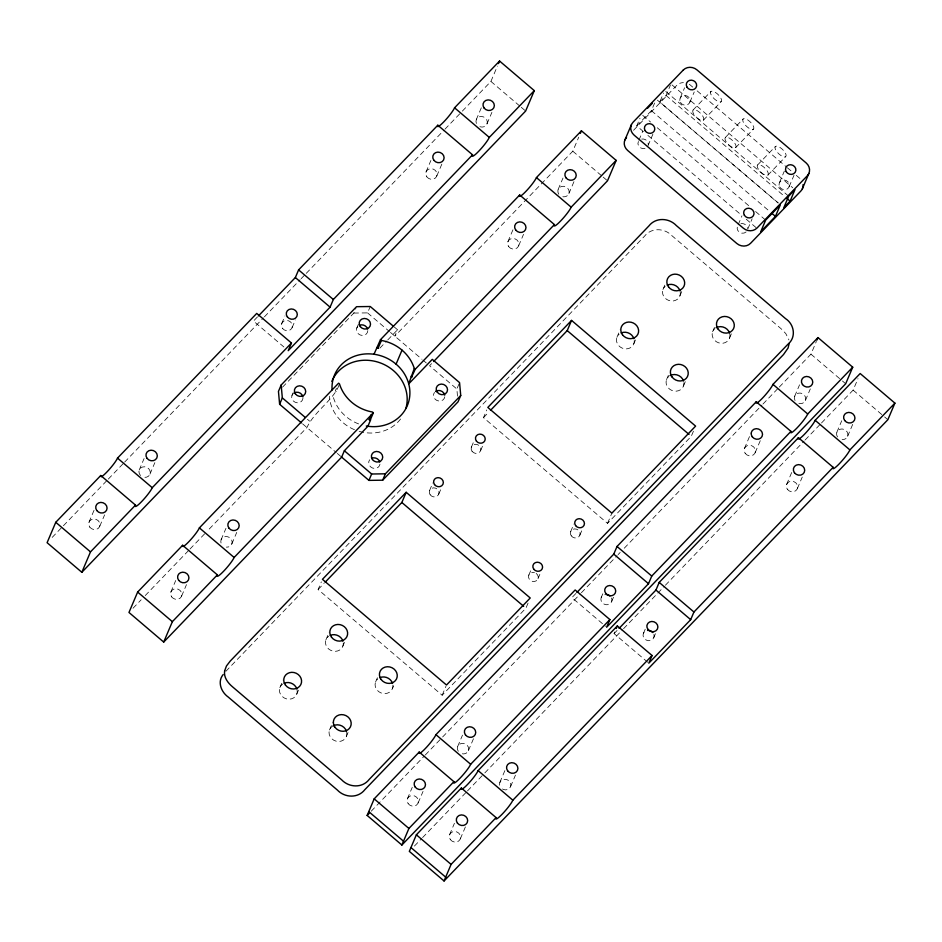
<?xml version="1.0" encoding="UTF-8"?>
<svg xmlns="http://www.w3.org/2000/svg" width="942" height="942" viewBox="0 0 942 942"><rect width="100%" height="100%" fill="white"/><g stroke="black" fill="none" stroke-linecap="round" stroke-linejoin="round"><path stroke-width="0.71" stroke-dasharray="4.71 3.53" d="M88.972 522.257L94.377 509.504M99.734 526.331L104.609 514.85M139.204 470.034L144.079 458.554M149.978 474.12L154.853 462.64M281.682 323.612L284.931 315.959M170.843 592.023L175.707 580.543M292.138 327.569L295.388 319.915M181.606 596.109L186.481 584.629M221.076 539.813L225.95 528.332M291.949 395.463L293.033 392.908M231.85 543.887L236.725 532.407M282.529 387.162L353.827 313.074L355.994 307.975M338.967 385.231C333.739 399.855 314.769 410.818 306.915 427.527L207.264 531.088M356.759 328.099L358.384 324.272M426.008 171.962L430.883 160.481M353.827 313.074L367.545 312.885L370.253 306.515M336.27 391.613L335.352 390.836L336.435 388.281M436.782 176.036L442.198 163.284M462.345 111.121L490.912 81.436L497.4 66.128M476.252 119.74L481.668 106.988M394.274 326.98L397.548 329.771L394.839 336.141L540.237 185.021M487.026 123.814L491.901 112.345M528.062 603.104L525.895 608.202L442.163 695.231L318.113 589.515L321.363 581.862M279.868 687.648L283.118 679.994M296.801 694.066L298.426 690.239M325.932 639.783L329.182 632.129M507.879 241.729L513.296 228.977M342.853 646.188L344.478 642.362M457.506 396.146L456.858 388.999L459.025 383.9M518.653 245.803L523.528 234.322M541.261 183.961L572.783 151.203L578.729 137.179M429.528 490.641L432.778 482.987M558.123 189.507L562.998 178.038M329.488 729.944L332.726 722.29M438.76 494.138L440.927 489.039M568.897 193.593L574.314 180.829M346.409 736.35L348.034 732.523M693.442 431.212L691.275 436.311L607.543 523.352L483.493 417.636L486.743 409.982M471.389 447.132L473.555 442.022M375.552 682.067L377.718 676.968M480.632 450.617L482.787 445.519M392.473 688.472L393.556 685.929M643.445 131.609L636.745 125.898L639.995 118.245M638.923 140.217L642.715 131.279M636.745 125.898L651.393 110.661L654.643 103.008M778.233 202.907L659.765 101.96L663.557 93.034M659.765 101.96L666.053 95.436L670.386 85.227M648.025 145.669L652.9 134.188M680.254 97.968L684.575 87.771M689.897 102.16L694.23 91.951M442.163 695.231L445.955 686.306M407.391 798.816L412.255 787.335M418.154 802.902L423.029 791.421M616.916 337.354L620.166 329.7M528.768 575.209L530.935 570.11M457.635 746.606L462.498 735.125M633.836 343.759L635.461 339.932M538 578.706L540.166 573.607M662.968 289.488L665.134 284.39M468.398 750.68L474.356 736.644M570.628 531.7L573.878 524.046M449.558 834.765L454.433 823.284M679.9 295.894L682.067 290.795M579.86 535.197L582.026 530.087M460.332 838.839L465.748 826.087M666.524 379.65L668.69 374.551M607.543 523.352L611.876 513.143M499.802 782.543L506.301 767.235M738.163 224.785L741.955 215.859M510.576 786.617L515.451 775.136M747.807 228.965L752.14 218.756M683.456 386.055L685.611 380.957M712.588 331.772L714.754 326.674M601.184 597.617L602.809 593.79M779.481 182.548L784.356 171.067M611.641 601.585L614.349 595.203M789.137 186.728L794.012 175.247M729.52 338.178L731.687 333.079M647.731 662.25L614.078 633.577L615.161 631.022M643.362 633.566L646.612 625.912M653.819 637.522L655.444 633.695M744.427 448.522L750.927 433.214M755.201 452.596L761.16 438.572M779.328 387.044L810.956 354.168L816.361 341.416M794.671 396.311L799.546 384.831M805.445 400.385L810.32 388.905M786.605 484.471L792.563 470.435M797.379 488.545L802.254 477.064M821.495 422.982L853.122 390.118L857.997 378.637M836.849 432.248L841.724 420.768M847.623 436.323L853.57 422.299M257.472 316.924L253.48 321.069L283.872 346.962M52.199 537.387L62.407 526.79M63.42 525.73L107.294 480.137M108.318 479.078L123.614 463.17M124.638 462.11L263.395 317.901M264.408 316.842L300.121 279.727M301.146 278.667L305.22 274.416M306.244 273.357L443.976 130.208M445.001 129.148L461.321 112.18M379.873 348.128L386.75 340.992M387.727 339.968L397.548 329.771M133.034 608.238L141.17 599.783M145.245 595.556L188.965 550.116M189.978 549.056L206.251 532.148M633.542 130.29L676.756 85.381A9.867 8.961 23 0 1 683.374 82.625M431.601 363.624L429.576 365.743L456.858 388.999M693.112 109.979L710.904 91.48M703.403 120.152A7.242 2.885 43.9 0 0 697.563 110.873A7.242 2.885 43.9 0 0 693.807 114.17A7.242 2.885 43.9 0 0 703.403 120.152L721.195 101.654A7.242 2.885 43.9 0 0 715.367 92.375A7.242 2.885 43.9 0 0 711.599 95.672A7.242 2.885 43.9 0 0 721.195 101.654M725.364 137.461L743.156 118.963M225.88 671.293L644.575 236.148C651.405 227.328 664.675 227.988 672.023 235.771L781.177 328.805L785.793 333.574L788.949 339.968M735.655 147.635A7.242 2.885 43.9 0 0 729.814 138.356A7.242 2.885 43.9 0 0 726.058 141.653A7.242 2.885 43.9 0 0 735.655 147.635L753.447 129.136A7.242 2.885 43.9 0 0 747.618 119.858A7.242 2.885 43.9 0 0 743.85 123.155A7.242 2.885 43.9 0 0 753.447 129.136M318.113 589.515L324.095 583.298M483.493 417.636L488.474 412.455M757.615 164.944L775.407 146.457M767.907 175.118A7.242 2.885 43.9 0 0 762.078 165.839A7.242 2.885 43.9 0 0 758.31 169.136A7.242 2.885 43.9 0 0 767.907 175.118L785.699 156.631A7.242 2.885 43.9 0 0 779.87 147.352A7.242 2.885 43.9 0 0 776.102 150.649A7.242 2.885 43.9 0 0 785.699 156.631M575.892 593.484L571.9 597.628L605.553 626.3M371.23 811.192L424.277 756.049M425.301 754.989L441.621 738.022M442.646 736.962L580.378 593.813M581.391 592.753L617.104 555.639M618.129 554.579L620.166 552.459M624.252 548.22L761.984 405.072M762.996 404.012L778.304 388.104M614.078 633.577L617.069 630.469M414.421 846.069L421.569 838.651M422.581 837.591L466.455 791.998M467.479 790.927L483.799 773.971M484.824 772.911L622.556 629.762M623.569 628.691L664.381 586.277M665.405 585.217L804.162 441.009M805.174 439.949L820.482 424.041M692.7 87.088L690.474 85.192A9.867 8.961 23 0 0 689.238 84.285M697.162 90.891L786.276 166.828M787.382 167.782L791.845 171.574M796.296 175.377L799.64 178.215A9.867 8.961 23 0 1 800.724 179.298M672.035 84.91L792.74 187.764M665.758 91.433L788.689 196.195M666.053 95.436L784.509 196.383M657.386 100.135L778.08 202.989M651.393 110.661L769.861 211.609M642.727 115.36L650.557 122.036M657.257 127.747L748.902 205.839M755.602 211.55L765.658 220.122M647.919 135.412L741.79 215.412M746.264 219.227L757.439 228.753M490.912 81.436L520.22 106.411M521.303 107.329L525.636 111.038M572.783 151.203L602.091 176.178M603.174 177.108L607.508 180.805M810.956 354.168L841.347 380.073M842.431 380.992L845.681 383.771M853.122 390.118L883.525 416.011M884.609 416.941L887.859 419.708M367.545 312.885L389.376 331.49M390.471 332.42L421.969 359.267M423.064 360.197L426.314 362.964M307.433 419.284L309.624 421.145M302.547 423.806L336.223 452.501M337.307 453.42L341.652 457.129M795.048 400.527A5.758 5.228 23 0 1 798.816 393.097A5.758 5.228 23 0 1 805.728 398.984A5.758 5.228 23 0 1 798.251 403.247M611.511 597.97A5.593 5.075 23 0 1 608.532 604.493A5.593 5.075 23 0 1 601.314 601.231A5.593 5.075 23 0 1 604.305 594.708M458.295 751.28A5.758 5.228 23 0 1 461.227 743.497A5.758 5.228 23 0 1 468.692 748.76A5.758 5.228 23 0 1 461.757 753.718M837.52 436.923A5.758 5.228 23 0 1 840.087 429.246A5.758 5.228 23 0 1 847.824 433.685A5.758 5.228 23 0 1 842.124 439.573M653.878 634.413A5.593 5.075 23 0 1 650.357 640.536A5.593 5.075 23 0 1 643.421 637.016A5.593 5.075 23 0 1 646.483 630.657M499.613 785.204A5.758 5.228 23 0 1 505.807 779.352A5.758 5.228 23 0 1 510.411 787.006A5.758 5.228 23 0 1 501.533 788.395M476.393 123.461A5.758 5.228 23 0 1 481.48 116.478A5.758 5.228 23 0 1 487.002 123.885A5.758 5.228 23 0 1 477.971 125.592M140.558 475.533A5.758 5.228 23 0 1 142.489 467.02A5.758 5.228 23 0 1 150.273 472.566A5.758 5.228 23 0 1 142.266 476.758M358.608 423.9A39.493 35.82 23 0 1 332.667 394.439M379.979 464.147A5.758 5.228 23 0 1 372.302 467.938A5.758 5.228 23 0 1 369.688 459.79M444.789 396.782A5.758 5.228 23 0 1 437.123 400.574A5.758 5.228 23 0 1 434.498 392.425M367.827 330.618A5.758 5.228 23 0 1 360.138 334.963A5.758 5.228 23 0 1 357.807 326.438M303.006 397.971A5.758 5.228 23 0 1 295.093 402.222A5.758 5.228 23 0 1 293.339 393.473M400.55 419.037A39.493 35.82 23 0 1 358.914 431.283M354.451 429.693A39.493 35.82 23 0 1 329.359 396.323M221.029 543.004A5.758 5.228 23 0 1 225.409 536.575A5.758 5.228 23 0 1 232.132 541.768A5.758 5.228 23 0 1 226.363 547.137M558.794 194.193A5.758 5.228 23 0 1 561.903 186.363A5.758 5.228 23 0 1 569.192 192.027A5.758 5.228 23 0 1 561.703 196.454M536.175 573.419A4.934 4.474 23 0 1 535.986 580.967A4.934 4.474 23 0 1 528.58 577.422A4.934 4.474 23 0 1 534.455 572.606M392.908 685.152A9.055 8.207 23 0 1 380.921 692.876A9.055 8.207 23 0 1 377.73 678.947M343.288 642.868A9.055 8.207 23 0 1 330.913 650.427A9.055 8.207 23 0 1 328.734 636.18M297.107 689.874A9.055 8.207 23 0 1 291.431 698.87A9.055 8.207 23 0 1 280.598 694.489A9.055 8.207 23 0 1 282.671 684.045M346.715 732.169A9.055 8.207 23 0 1 341.039 741.166A9.055 8.207 23 0 1 330.206 736.785A9.055 8.207 23 0 1 332.291 726.341M729.826 333.998A9.055 8.207 23 0 1 718.405 342.747A9.055 8.207 23 0 1 714.778 328.652M680.206 291.714A9.055 8.207 23 0 1 668.785 300.463A9.055 8.207 23 0 1 665.158 286.368M634.272 340.439A9.055 8.207 23 0 1 622.297 348.163A9.055 8.207 23 0 1 619.106 334.233M683.88 382.735A9.055 8.207 23 0 1 671.905 390.459A9.055 8.207 23 0 1 668.714 376.529M645.034 148.436A5.263 4.781 23 0 1 638.382 141.488M641.69 139.063A5.263 4.781 23 0 1 648.261 144.668M746.123 231.956A5.263 4.781 23 0 1 737.621 226.056M740.93 223.631A5.263 4.781 23 0 1 747.501 228.188M745.204 453.361A5.758 5.228 23 0 0 755.001 453.067A5.758 5.228 23 0 0 749.243 445.26A5.758 5.228 23 0 0 745.204 453.361M408.169 803.656A5.758 5.228 23 0 0 417.954 803.373A5.758 5.228 23 0 0 412.196 795.554A5.758 5.228 23 0 0 408.169 803.656M787.382 489.298A5.758 5.228 23 0 0 797.179 489.016A5.758 5.228 23 0 0 791.421 481.197A5.758 5.228 23 0 0 787.382 489.298M450.347 839.593A5.758 5.228 23 0 0 460.132 839.31A5.758 5.228 23 0 0 454.374 831.492A5.758 5.228 23 0 0 450.347 839.593M282.435 328.311A5.593 5.075 23 0 0 291.949 328.028A5.593 5.075 23 0 0 286.356 320.433A5.593 5.075 23 0 0 282.435 328.311M426.785 176.802A5.758 5.228 23 0 0 436.582 176.507A5.758 5.228 23 0 0 430.824 168.689A5.758 5.228 23 0 0 426.785 176.802M89.749 527.096A5.758 5.228 23 0 0 99.534 526.802A5.758 5.228 23 0 0 93.776 518.983A5.758 5.228 23 0 0 89.749 527.096M171.621 596.863A5.758 5.228 23 0 0 181.406 596.58A5.758 5.228 23 0 0 175.648 588.762A5.758 5.228 23 0 0 171.621 596.863M508.656 246.569A5.758 5.228 23 0 0 518.453 246.274A5.758 5.228 23 0 0 512.695 238.467A5.758 5.228 23 0 0 508.656 246.569M472.06 451.277A4.934 4.474 23 0 0 480.455 451.03A4.934 4.474 23 0 0 475.522 444.33A4.934 4.474 23 0 0 472.06 451.277M571.299 535.845A4.934 4.474 23 0 0 579.695 535.598A4.934 4.474 23 0 0 574.761 528.898A4.934 4.474 23 0 0 571.299 535.845M430.188 494.785A4.934 4.474 23 0 0 438.583 494.538A4.934 4.474 23 0 0 433.65 487.838A4.934 4.474 23 0 0 430.188 494.785M680.43 102.36A5.263 4.781 23 0 0 689.426 103.078A5.263 4.781 23 0 0 685.046 95.46A5.263 4.781 23 0 0 680.43 102.36M779.67 186.928A5.263 4.781 23 0 0 788.666 187.646A5.263 4.781 23 0 0 784.286 180.04A5.263 4.781 23 0 0 779.67 186.928"/><path stroke-width="1.41" d="M789.243 343.194L788.065 348.034L783.508 354.545L364.825 789.69C357.984 798.498 344.713 797.85 337.377 790.055L228.211 697.033C221.229 692.111 217.096 681.808 223.172 674.554M101.277 476.782A13.164 1.813 -49.6 0 0 109.908 468.704A13.164 1.813 -49.6 0 0 117.514 458.106L256.73 313.415L291.467 343.018L152.251 487.697A13.164 1.813 -49.6 0 1 141.712 501.509A13.164 1.813 -49.6 0 1 135.507 505.112L100.77 475.51L55.766 522.292L47.1 542.698L81.836 572.289L525.636 111.038L534.302 90.632L499.566 61.03L454.562 107.8A13.164 1.813 -49.6 0 1 444.023 121.612A13.164 1.813 -49.6 0 1 437.818 125.215L298.602 269.895L295.352 277.549L258.473 315.888M81.836 572.289L90.491 551.882L135.507 505.112M183.148 546.548A13.164 1.813 -49.6 0 0 191.779 538.471A13.164 1.813 -49.6 0 0 199.386 527.873L338.602 383.182L339.509 383.959A39.493 35.82 23 0 0 372.431 412.007L373.338 412.784L234.122 557.476A13.164 1.813 -49.6 0 1 223.584 571.276A13.164 1.813 -49.6 0 1 217.378 574.879L182.642 545.277L137.638 592.059L128.972 612.465L163.708 642.067L341.652 457.129L344.36 450.747L367.91 426.267L370.618 419.885L369.182 419.661L371.348 414.562M163.708 642.067L172.362 621.661L217.378 574.879M291.467 343.018L288.217 350.671L330.089 307.151L333.338 299.497L472.543 154.806A13.164 1.813 -49.6 0 0 478.76 151.215A13.164 1.813 -49.6 0 0 489.298 137.402L534.302 90.632M393.179 326.05L370.253 306.515L356.535 306.692L281.163 385.019L278.455 391.401L279.621 404.271L301.452 422.876M279.621 404.271L282.329 397.889L281.163 385.019M373.986 354.251L380.474 339.673L519.69 194.982A13.164 1.813 -49.6 0 0 525.895 191.379A13.164 1.813 -49.6 0 0 536.434 177.579L581.438 130.797L616.174 160.399L607.508 180.805L433.638 361.516M498.483 63.573L499.566 61.03M376.694 347.869L378.131 348.093L381.38 340.451L380.474 339.673M369.182 419.661L370.088 420.438L373.338 412.784M396.076 364.154L402.022 350.118M341.652 457.129L368.934 480.385L382.664 480.196L458.024 401.869L460.732 395.487L459.566 382.617L432.284 359.361L408.722 383.853L414.292 368.499A39.493 35.82 23 0 0 381.38 340.451M411.43 377.471L415.21 369.264L554.414 224.585A13.164 1.813 -49.6 0 0 560.631 220.981A13.164 1.813 -49.6 0 0 571.17 207.169L616.174 160.399M368.934 480.385L371.643 474.003L385.372 473.814L460.732 395.487M382.664 480.196L385.372 473.814M325.096 582.262L401.845 502.486L406.179 492.289L530.228 597.993L446.496 685.022L322.447 579.318L406.179 492.289M580.354 133.352L581.438 130.797M624.935 139.922L631.434 124.615M490.476 410.382L567.225 330.607L571.558 320.398L695.608 426.114L611.876 513.143L487.826 407.427L571.558 320.398M756.744 403.046A13.164 1.813 -49.6 0 0 765.363 394.969A13.164 1.813 -49.6 0 0 772.982 384.371L817.986 337.589L852.722 367.192L845.681 383.771L401.881 845.033L367.144 815.431L374.186 798.851L419.19 752.069L453.926 781.672A13.164 1.813 -49.6 0 0 460.132 778.068A13.164 1.813 -49.6 0 0 470.67 764.268L609.886 619.577L575.15 589.975L435.934 734.666A13.164 1.813 -49.6 0 1 428.327 745.263A13.164 1.813 -49.6 0 1 419.696 753.341M401.881 845.033L408.91 828.454L453.926 781.672M461.874 789.278A13.164 1.813 -49.6 0 0 470.505 781.212A13.164 1.813 -49.6 0 0 478.112 770.603L617.328 625.924L652.064 655.514L512.848 800.205A13.164 1.813 -49.6 0 1 502.31 814.018A13.164 1.813 -49.6 0 1 496.104 817.609L461.368 788.018L416.364 834.789L409.323 851.368L444.059 880.97L887.859 419.708L894.9 403.129L860.164 373.527L815.16 420.309A13.164 1.813 -49.6 0 1 807.989 430.4A13.164 1.813 -49.6 0 1 799.334 438.772M444.059 880.97L451.088 864.391L496.104 817.609M576.893 592.447L613.772 554.12L617.022 546.466L756.238 401.775L790.962 431.377A13.164 1.813 -49.6 0 0 797.179 427.774A13.164 1.813 -49.6 0 0 807.718 413.974L852.722 367.192M775.443 216.377L780.317 204.897L765.658 220.122L760.795 231.602L775.443 216.377L772.087 213.516M609.886 619.577L606.636 627.231L648.508 583.71L651.758 576.057L790.962 431.377M790.102 201.141L794.966 189.66L788.689 196.195L783.815 207.676L790.102 201.141L786.747 198.291M802.372 188.765L808.872 173.458M616.245 628.467L617.328 625.924M619.059 628.396L655.95 590.057L659.2 582.403L798.416 437.712L833.14 467.314A13.164 1.813 -49.6 0 0 839.357 463.711A13.164 1.813 -49.6 0 0 849.896 449.911L894.9 403.129M652.064 655.514L648.814 663.168L690.686 619.659L693.936 612.006L833.14 467.314M816.902 340.144L817.986 337.589M647.472 108.318L652.359 103.243M367.144 815.431L369.182 813.311M454.562 107.8L489.298 137.402M536.434 177.579L571.17 207.169M772.982 384.371L807.718 413.974M815.16 420.309L849.896 449.911M437.818 125.215L472.543 154.806M519.69 194.982L554.414 224.585M567.225 330.607L689.038 434.415M298.602 269.895L333.338 299.497M414.292 368.499L415.21 369.264M617.022 546.466L651.758 576.057M659.2 582.403L693.936 612.006M295.352 277.549L330.089 307.151M377.224 347.327L378.131 348.093M411.077 376.223L411.96 376.918M613.772 554.12L648.508 583.71M655.95 590.057L690.686 619.659M282.329 397.889L305.255 417.424M344.36 450.747L371.643 474.003M401.845 502.486L523.658 606.295M117.514 458.106L152.251 487.697M199.386 527.873L234.122 557.476M435.934 734.666L470.67 764.268M478.112 770.603L512.848 800.205M55.766 522.292L90.491 551.882M137.638 592.059L172.362 621.661M374.186 798.851L408.91 828.454M416.364 834.789L451.088 864.391M368.769 811.604L403.506 841.206M410.947 847.553L445.684 877.143M755.967 402.846A13.164 1.813 -49.6 0 1 756.238 401.775M418.919 753.141A13.164 1.813 -49.6 0 1 419.19 752.069M605.953 594.449A5.593 5.075 23 0 1 609.969 595.897M798.357 439.09A13.164 1.813 -49.6 0 1 798.416 437.712M461.097 789.078A13.164 1.813 -49.6 0 1 461.368 788.018M647.554 630.422A5.593 5.075 23 0 1 652.853 632.565M100.511 476.287A13.164 1.813 -49.6 0 1 100.77 475.51M182.395 546.066A13.164 1.813 -49.6 0 1 182.642 545.277M332.067 389.941A39.493 35.82 23 0 1 370.901 353.933A39.493 35.82 23 0 1 409.841 394.945A39.493 35.82 23 0 1 366.308 426.008M371.654 458.283A5.758 5.228 23 0 1 379.779 461.969M435.545 391.436A5.758 5.228 23 0 1 444.73 395.145M359.455 325.296A5.758 5.228 23 0 1 367.592 328.982M294.163 392.896A5.758 5.228 23 0 1 302.912 396.876M331.843 381.31A39.493 35.82 23 0 1 379.932 362.764A39.493 35.82 23 0 1 406.026 407.921M379.791 677.663A9.055 8.207 23 0 1 392.567 683.445M330.171 635.379A9.055 8.207 23 0 1 342.947 641.161M284.107 683.244A9.055 8.207 23 0 1 296.883 689.026M332.973 725.917A9.055 8.207 23 0 1 346.503 731.322M716.073 327.745A9.055 8.207 23 0 1 729.603 333.15M667.207 285.085A9.055 8.207 23 0 1 679.983 290.866M621.155 332.95A9.055 8.207 23 0 1 633.931 338.731M670.009 375.623A9.055 8.207 23 0 1 683.539 381.027M626.512 137.591A9.867 8.961 23 0 0 627.666 150.461L736.832 243.495A9.867 8.961 23 0 0 750.562 243.307L800.794 191.085A9.867 8.961 23 0 0 803.055 184.62M224.655 670.834C223.513 677.239 227.905 682.962 232.544 686.836L341.699 779.858C349.046 787.642 362.317 788.301 369.146 779.493L787.842 344.336C796.473 337.424 794.365 324.283 785.51 318.596L676.344 225.574C669.008 217.779 655.738 217.131 648.908 225.939L230.213 661.096L226.469 665.97L224.655 670.834M683.244 70.073L633 122.295A9.867 8.961 23 0 0 634.166 135.165L743.332 228.188A9.867 8.961 23 0 0 757.05 227.999L807.294 175.789A9.867 8.961 23 0 0 806.128 162.919L696.974 69.885A9.867 8.961 23 0 0 683.244 70.073M802.49 384.56A5.758 5.228 23 0 0 812.275 384.277A5.758 5.228 23 0 0 806.517 376.459A5.758 5.228 23 0 0 802.49 384.56M752.246 436.782A5.758 5.228 23 0 0 762.031 436.487A5.758 5.228 23 0 0 756.273 428.669A5.758 5.228 23 0 0 752.246 436.782M605.73 593.389A5.593 5.075 23 0 0 615.244 593.107A5.593 5.075 23 0 0 609.651 585.524A5.593 5.075 23 0 0 605.73 593.389M465.442 734.854A5.758 5.228 23 0 0 475.239 734.572A5.758 5.228 23 0 0 469.481 726.753A5.758 5.228 23 0 0 465.442 734.854M415.21 787.076A5.758 5.228 23 0 0 424.995 786.782A5.758 5.228 23 0 0 419.237 778.975A5.758 5.228 23 0 0 415.21 787.076M794.424 472.719A5.758 5.228 23 0 0 804.209 472.437A5.758 5.228 23 0 0 798.451 464.618A5.758 5.228 23 0 0 794.424 472.719M844.668 420.497A5.758 5.228 23 0 0 854.453 420.214A5.758 5.228 23 0 0 848.695 412.396A5.758 5.228 23 0 0 844.668 420.497M647.908 629.327A5.593 5.075 23 0 0 657.41 629.056A5.593 5.075 23 0 0 651.817 621.461A5.593 5.075 23 0 0 647.908 629.327M507.62 770.803A5.758 5.228 23 0 0 517.417 770.509A5.758 5.228 23 0 0 511.659 762.69A5.758 5.228 23 0 0 507.62 770.803M457.376 823.014A5.758 5.228 23 0 0 467.173 822.731A5.758 5.228 23 0 0 461.415 814.912A5.758 5.228 23 0 0 457.376 823.014M287.31 316.83A5.593 5.075 23 0 0 296.824 316.547A5.593 5.075 23 0 0 291.231 308.952A5.593 5.075 23 0 0 287.31 316.83M484.07 108A5.758 5.228 23 0 0 493.855 107.706A5.758 5.228 23 0 0 488.097 99.887A5.758 5.228 23 0 0 484.07 108M433.826 160.211A5.758 5.228 23 0 0 443.611 159.928A5.758 5.228 23 0 0 437.853 152.109A5.758 5.228 23 0 0 433.826 160.211M147.023 458.295A5.758 5.228 23 0 0 156.819 458A5.758 5.228 23 0 0 151.061 450.194A5.758 5.228 23 0 0 147.023 458.295M96.779 510.517A5.758 5.228 23 0 0 106.576 510.223A5.758 5.228 23 0 0 100.818 502.404A5.758 5.228 23 0 0 96.779 510.517M372.443 459.543A5.758 5.228 23 0 0 382.228 459.26A5.758 5.228 23 0 0 376.47 451.442A5.758 5.228 23 0 0 372.443 459.543M437.253 392.19A5.758 5.228 23 0 0 447.038 391.896A5.758 5.228 23 0 0 441.28 384.077A5.758 5.228 23 0 0 437.253 392.19M360.244 326.556A5.758 5.228 23 0 0 370.029 326.273A5.758 5.228 23 0 0 364.271 318.455A5.758 5.228 23 0 0 360.244 326.556M295.435 393.921A5.758 5.228 23 0 0 305.22 393.638A5.758 5.228 23 0 0 299.462 385.82A5.758 5.228 23 0 0 295.435 393.921M178.65 580.284A5.758 5.228 23 0 0 188.447 579.989A5.758 5.228 23 0 0 182.689 572.183A5.758 5.228 23 0 0 178.65 580.284M228.894 528.062A5.758 5.228 23 0 0 238.691 527.779A5.758 5.228 23 0 0 232.933 519.96A5.758 5.228 23 0 0 228.894 528.062M515.698 229.989A5.758 5.228 23 0 0 525.483 229.695A5.758 5.228 23 0 0 519.725 221.876A5.758 5.228 23 0 0 515.698 229.989M565.942 177.767A5.758 5.228 23 0 0 575.727 177.485A5.758 5.228 23 0 0 569.969 169.666A5.758 5.228 23 0 0 565.942 177.767M533.761 569.156A4.934 4.474 23 0 0 542.156 568.909A4.934 4.474 23 0 0 537.223 562.209A4.934 4.474 23 0 0 533.761 569.156M476.393 441.068A4.934 4.474 23 0 0 484.789 440.821A4.934 4.474 23 0 0 479.843 434.121A4.934 4.474 23 0 0 476.393 441.068M575.633 525.636A4.934 4.474 23 0 0 584.016 525.389A4.934 4.474 23 0 0 579.083 518.689A4.934 4.474 23 0 0 575.633 525.636M434.521 484.588A4.934 4.474 23 0 0 442.917 484.341A4.934 4.474 23 0 0 437.983 477.641A4.934 4.474 23 0 0 434.521 484.588M381.098 679.465A9.055 8.207 23 0 0 396.488 679.017A9.055 8.207 23 0 0 387.433 666.736A9.055 8.207 23 0 0 381.098 679.465M331.49 637.181A9.055 8.207 23 0 0 346.868 636.733A9.055 8.207 23 0 0 337.825 624.452A9.055 8.207 23 0 0 331.49 637.181M285.426 685.046A9.055 8.207 23 0 0 300.816 684.598A9.055 8.207 23 0 0 291.761 672.317A9.055 8.207 23 0 0 285.426 685.046M335.034 727.342A9.055 8.207 23 0 0 350.424 726.894A9.055 8.207 23 0 0 341.369 714.613A9.055 8.207 23 0 0 335.034 727.342M718.145 329.17A9.055 8.207 23 0 0 733.524 328.723A9.055 8.207 23 0 0 724.48 316.441A9.055 8.207 23 0 0 718.145 329.17M668.526 286.886A9.055 8.207 23 0 0 683.904 286.439A9.055 8.207 23 0 0 674.861 274.146A9.055 8.207 23 0 0 668.526 286.886M622.474 334.751A9.055 8.207 23 0 0 637.852 334.304A9.055 8.207 23 0 0 628.809 322.023A9.055 8.207 23 0 0 622.474 334.751M672.082 377.047A9.055 8.207 23 0 0 687.46 376.6A9.055 8.207 23 0 0 678.417 364.307A9.055 8.207 23 0 0 672.082 377.047M744.298 215.141A5.263 4.781 23 0 0 753.294 215.859A5.263 4.781 23 0 0 748.914 208.241A5.263 4.781 23 0 0 744.298 215.141M645.058 130.573A5.263 4.781 23 0 0 654.054 131.291A5.263 4.781 23 0 0 649.674 123.673A5.263 4.781 23 0 0 645.058 130.573M786.17 171.621A5.263 4.781 23 0 0 795.166 172.339A5.263 4.781 23 0 0 790.785 164.732A5.263 4.781 23 0 0 786.17 171.621M686.93 87.053A5.263 4.781 23 0 0 695.926 87.771A5.263 4.781 23 0 0 691.546 80.164A5.263 4.781 23 0 0 686.93 87.053"/></g></svg>
